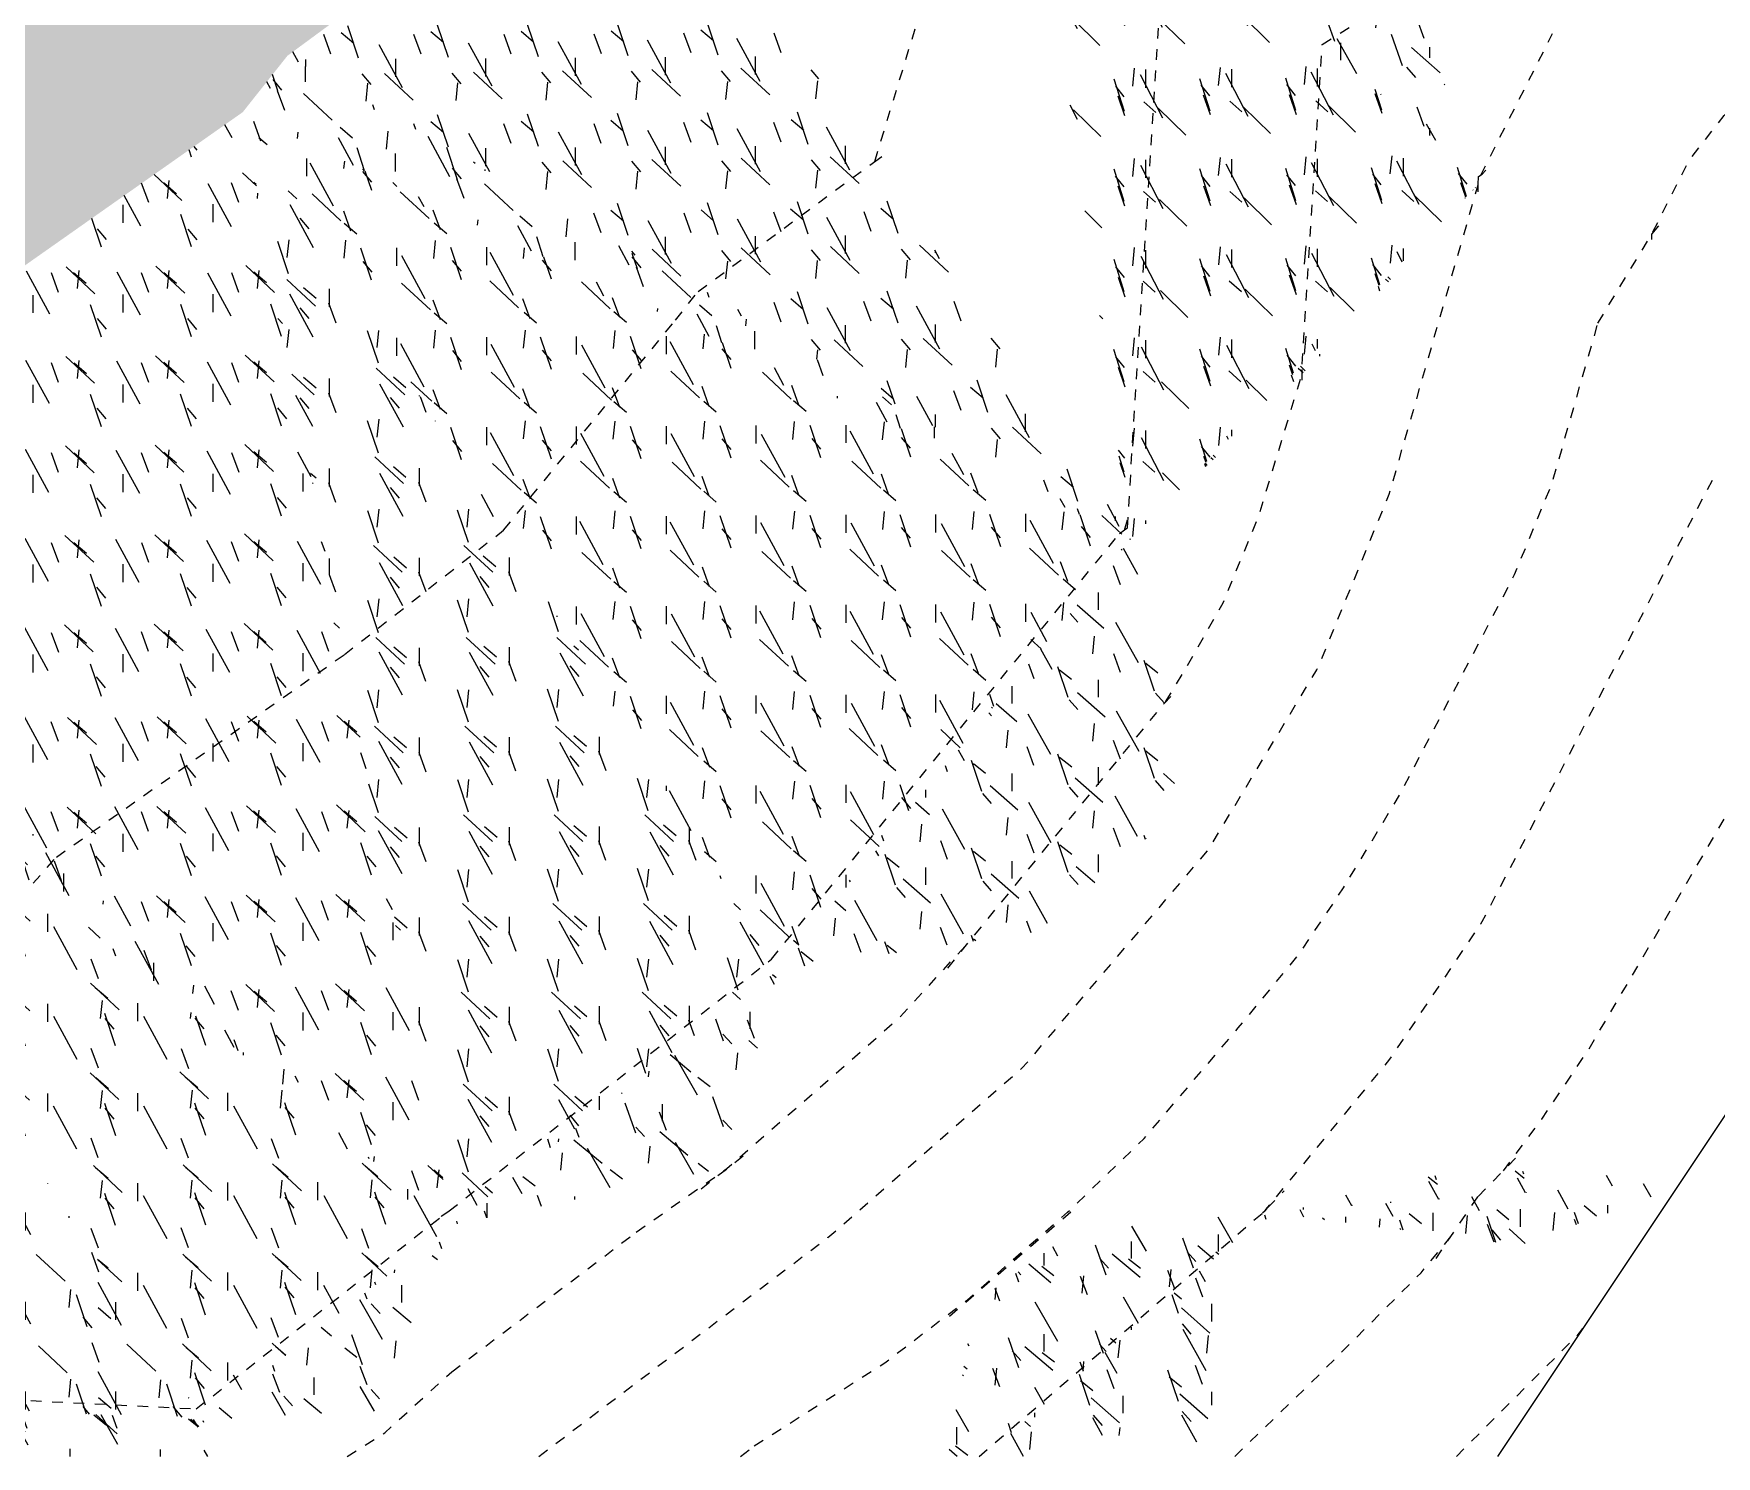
# Model space of a CAD drawing. Header units: metres. Extents: x 118 to 503, y -395 to 55.
# Drawn here: x 332.9 to 348.69, y -395.21 to -381.86 of the extents above; entities that cross this region are included whole.
import ezdxf

# ---------------------------------------------------------------- set-up
doc = ezdxf.new("R2010")
doc.units = ezdxf.units.M
doc.linetypes.add('Overhead', pattern=[0.00396875, 0.00238125, -0.0015875])
doc.layers.add('A-DETL-GENF', color=7, linetype='Continuous', lineweight=9)
doc.layers.add('A-DETL-MEDM', color=7, linetype='Continuous', lineweight=18)
for name, color, linetype, lineweight, true_color in [('C-TOPO', 7, 'Continuous', 9, 0x7f7f7f), ('C-TOPO-MAJR', 7, 'Continuous', 9, 0x7f7f7f), ('C-TOPO-MINR', 7, 'Continuous', 9, 0x7f7f7f)]:
    doc.layers.add(name, color=color, linetype=linetype, lineweight=lineweight, true_color=true_color)

# ---------------------------------------------------------------- blocks, each defined once
blk = doc.blocks.new('YADRAN_AB_ARQ_MO_000_SITIO_rvt-1-Nivel Base - Bocatoma')
at = {"layer": 'C-TOPO', "linetype": 'Overhead', "true_color": 0xeaeaea}
h = blk.add_hatch(dxfattribs=at)
h.set_pattern_fill('FP_9', color=254, style=0, pattern_type=2)
h.set_pattern_definition([(108.435, (0.22005, 0), (-0.8461922283401542, 1.6922510244041), [0.32116, -2.355]), (139.399, (0.11849, 0.30468), (-5.077691293029927, 4.231354318972599), [0.15606, -7.646999999999999]), (136.848, (0.8463299999999999, 0.40624), (-12.69488743283421, 11.84839851016871), [0.3712299999999999, -18.19]), (109.983, (0.5755, 0.66014), (-2.539087963391222, 6.770939524930187), [0.19812, -9.708]), (90, (0.5078, 0), (-0.8463299999999999, 0.8463299999999999), [0.16927, -0.67706]), (118.443, (0.5078, 0.16927), (5.924381086409068, -11.00239457405062), [0.46201, -22.638]), (84.28900000000002, (0.28775, 0.5755), (-0.8463431667225685, -7.616584770633227), [0.17011, -8.335]), (129.806, (0.30468, 0.7447699999999999), (3.38530629651178, -4.231567932622339), [0.1322, -6.478])])
h.paths.add_polyline_path([(297.9262986328129, -386.9535714843755), (298.6006681078256, -386.7888141573029), (299.0298010661239, -386.3090983772972), (304.302058145929, -382.6003676683167), (304.7212171792141, -382.0715247112329), (307.9683825202888, -379.6810085739414), (310.0647563158964, -378.2817669059826), (312.0265356445316, -376.746120117188), (315.4902721369226, -374.8087500000004), (308.6766956152791, -373.6730877157667), (306.5090494818891, -372.8211010334441), (302.3457281321397, -370.1786847697535), (300.0804058746094, -371.2208751220533), (284.5527692050439, -373.7957141601567), (287.5156380490114, -377.167486314513), (287.5156412764616, -377.1674897460942), (288.906811962891, -378.945353320313), (289.0838529017262, -379.3484928401661), (291.1827678741029, -382.2675368872676), (292.5314376898879, -383.0658050515988), (293.2058181706453, -383.2595872140864), (296.2097627855015, -384.2467599609379), (297.4358628793018, -386.8034431076626), (297.8290934449099, -386.9238159229304)])
h = blk.add_hatch(dxfattribs=at)
h.set_pattern_fill('FP_449', color=254, style=0, pattern_type=2)
h.set_pattern_definition([(107.634, (31.423, -1.941), (-0.805331352231429, 1.687322022825844), [0.31898, -2.339]), (138.198, (31.326, -1.637), (-4.831706528715378, 4.199468160668585), [0.15123, -7.41]), (135.619, (32.019, -1.53), (-12.07850295626254, 11.76741110761228), [0.36054, -17.667]), (109.129, (31.761, -1.278), (-2.415729075961999, 6.753269007965831), [0.19659, -9.633]), (90, (31.697, -1.939), (-0.8052600000000001, 0.8409200000000001), [0.16923, -0.67693]), (117.349, (31.697, -1.77), (5.637040453085008, -10.96377001493023), [0.45573, -22.331]), (84.56700000000001, (31.487, -1.365), (-0.8052959822717893, -7.620989764658979), [0.1701, -8.335]), (128.561, (31.503, -1.195), (3.221254313923646, -4.210065175876532), [0.12918, -6.33])])
h.paths.add_polyline_path([(312.6379879586284, -386.6085018752203), (315.93894073788, -383.2366609547703), (310.0647703120708, -378.2817821279208), (312.1102368730187, -380.8514473367361), (312.0668855759001, -382.5448095936482), (312.6379808300647, -386.608491585794)])
h = blk.add_hatch(dxfattribs=at)
h.set_pattern_fill('FP_462', color=254, style=0, pattern_type=2)
h.set_pattern_definition([(108.894, (18.141, -27.992), (-0.8378576643990592, 1.623142410975621), [0.31047, -2.277]), (140.926, (18.04, -27.698), (-5.026966454015327, 3.963682361214703), [0.15108, -7.403]), (138.298, (18.761, -27.576), (-12.56649721789899, 11.14557482378711), [0.35908, -17.595]), (110.493, (18.493, -27.337), (-2.513380117356285, 6.518614057119666), [0.19144, -9.381]), (90, (18.426, -27.983), (-0.83778, 0.79806), [0.16498, -0.65991]), (119.249, (18.426, -27.818), (5.864563670132017, -10.53580646932012), [0.44581, -21.845]), (84.21900000000001, (18.208, -27.429), (-0.837803114972709, -7.450503152602651), [0.16636, -8.152]), (131.021, (18.224, -27.263), (3.350941279185844, -4.016941261936543), [0.12764, -6.254999999999999])])
h.paths.add_polyline_path([(315.9390006953373, -383.2367115290494), (315.9389671840281, -383.2366671901636), (315.2901657923019, -381.5991876371448), (314.5591066572125, -380.1616240660454), (314.5249705305191, -379.9875222656254), (314.490481536587, -379.8036192051599), (313.7765299251118, -379.186470376269), (310.064806357396, -378.2818125322513), (315.9389878376963, -383.2367006835942)])
h = blk.add_hatch(dxfattribs=at)
h.set_pattern_fill('FP_447', color=254, style=0, pattern_type=2)
h.set_pattern_definition([(108.511, (4.225, -5.44), (-0.844138155427419, 1.678856836377538), [0.3190899999999999, -2.339999999999999]), (139.685, (4.124, -5.137), (-5.065173516385874, 4.177518659025135), [0.15501, -7.595]), (137.117, (4.85, -5.031000000000001), (-12.66317134365989, 11.70769387785276), [0.36868, -18.066]), (110.068, (4.58, -4.781000000000001), (-2.532621997881411, 6.722093257962669), [0.19682, -9.644]), (90, (4.513, -5.438), (-0.8442200000000001, 0.8366899999999999), [0.16848, -0.67393]), (118.583, (4.513, -5.27), (5.909632550616805, -10.91148409322446), [0.45878, -22.48]), (84.281, (4.293, -4.867), (-0.8442580866557295, -7.587636778708928), [0.16944, -8.302999999999997]), (130.026, (4.31, -4.698), (3.377090219251504, -4.189439525835864), [0.13127, -6.432])])
h.paths.add_polyline_path([(312.6379808300647, -386.6085091566036), (312.3470847851983, -386.1793675781254), (308.1029465827925, -379.9189793973573), (308.0218936822707, -379.8230372233688), (308.0509726215827, -379.8035336685812), (307.9683825202888, -379.6810085739414), (304.720685867968, -382.0719158548841), (311.8890398888472, -386.1793675781254)])
h = blk.add_hatch(dxfattribs=at)
h.set_pattern_fill('FP_439', color=254, style=0, pattern_type=2)
h.set_pattern_definition([(108.445, (4.637, -3.498), (-0.8431846799586893, 1.683717529154746), [0.31979, -2.345]), (139.557, (4.535, -3.195), (-5.058898372516228, 4.191388254093463), [0.15511, -7.6]), (136.99, (5.261, -3.089), (-12.64743346186877, 11.74527632777119), [0.36898, -18.07999999999999]), (109.998, (4.991000000000001, -2.837), (-2.529462157358497, 6.739305349261992), [0.19724, -9.665]), (90, (4.923, -3.496), (-0.8431700000000001, 0.83931), [0.16887, -0.6754600000000001]), (118.487, (4.923, -3.328), (5.902329540454675, -10.9415762007252), [0.45962, -22.522]), (84.30100000000002, (4.704, -2.924), (-0.8430987827830901, -7.60386186519519), [0.16981, -8.32]), (129.907, (4.721, -2.755), (3.37289553562229, -4.201794865849503), [0.13143, -6.44])])
h.paths.add_polyline_path([(312.6379808300647, -386.6085091566036), (304.720685867968, -382.0719158548841), (304.3020963443206, -382.6003860351567), (311.7454746575168, -386.1793675781254)])
h = blk.add_hatch(dxfattribs=at)
h.set_pattern_fill('FP_436', color=254, style=0, pattern_type=2)
h.set_pattern_definition([(108.495, (3.114, -4.114), (-0.8450045694355661, 1.682863698590297), [0.31959, -2.344]), (139.616, (3.013, -3.81), (-5.069286064504069, 4.191382770533475), [0.15528, -7.609]), (137.052, (3.739, -3.706), (-12.67257238355028, 11.74317361704573), [0.36934, -18.098]), (110.05, (3.469, -3.454), (-2.534633539588602, 6.734157870022989), [0.19714, -9.66]), (90, (3.401, -4.112), (-0.8448399999999999, 0.8391), [0.16866, -0.67465]), (118.552, (3.401, -3.943), (5.913765084092612, -10.9331259724823), [0.4595899999999999, -22.52]), (84.28200000000001, (3.182, -3.54), (-0.8447931030898043, -7.593614684283889), [0.16959, -8.31]), (129.974, (3.199, -3.371), (3.379068573551588, -4.199399774353), [0.1315, -6.444])])
h.paths.add_polyline_path([(306.2638271144112, -393.044182861064), (304.3020320359981, -382.6003860351567), (299.0298010661239, -386.3090983772972), (306.2638150213441, -393.0441764648442)])
h = blk.add_hatch(dxfattribs=at)
h.set_pattern_fill('FP_440', color=254, style=0, pattern_type=2)
h.set_pattern_definition([(108.49, (3.475, -4.169), (-0.8444931505672847, 1.682004910678011), [0.3195699999999999, -2.343999999999999]), (139.617, (3.373, -3.866), (-5.067080504375542, 4.189342995098073), [0.15522, -7.606]), (137.052, (4.1, -3.76), (-12.66818054937582, 11.73908561110345), [0.36921, -18.091]), (110.045, (3.829, -3.509), (-2.533693711494563, 6.733443036755633), [0.19712, -9.658999999999999]), (90, (3.762, -4.167), (-0.84455, 0.83883), [0.16868, -0.67471]), (118.546, (3.762, -3.998), (5.911664409062329, -10.9319883330813), [0.4595, -22.516]), (84.28500000000001, (3.542, -3.595), (-0.8444652305621129, -7.594656924079696), [0.16961, -8.311]), (129.972, (3.559, -3.426), (3.378279571614623, -4.198751365062156), [0.13147, -6.442])])
h.paths.add_polyline_path([(306.263827416873, -393.0441844712718), (306.2638438905367, -393.0441764648442), (309.3290911386584, -390.6513178710942), (304.3020630137744, -382.6003935831311), (306.2638259129436, -393.0441764648442)])
h = blk.add_hatch(dxfattribs=at)
h.set_pattern_fill('FP_451', color=254, style=0, pattern_type=2)
h.set_pattern_definition([(108.449, (4.629, -3.608), (-0.843321195676394, 1.683652330447987), [0.31975, -2.345]), (139.565, (4.528, -3.305), (-5.059483551403518, 4.190681857774131), [0.1551, -7.6]), (136.998, (5.252999999999999, -3.199), (-12.64834195863219, 11.74282827455143), [0.36896, -18.079]), (110.001, (4.983000000000001, -2.947), (-2.529472986549928, 6.738233211043841), [0.19722, -9.664]), (90, (4.916, -3.606), (-0.8432200000000001, 0.83915), [0.16885, -0.6753899999999999]), (118.493, (4.916, -3.437), (5.90252120449193, -10.93920029942423), [0.45957, -22.519]), (84.3, (4.697, -3.034), (-0.8431421258860439, -7.602851100419918), [0.16979, -8.319999999999999]), (129.914, (4.713, -2.865), (3.372759549382822, -4.200622165542502), [0.13142, -6.439])])
h.paths.add_polyline_path([(309.3291002929691, -390.6513146680306), (312.6379808300647, -386.6085091566036), (304.3020696142288, -382.6003860351567), (309.3290939657098, -390.6513077378322)])
h = blk.add_hatch(dxfattribs=at)
h.set_pattern_fill('FP_448', color=254, style=0, pattern_type=2)
h.set_pattern_definition([(107.685, (26.632, -0.24956), (-0.8093702062130468, 1.692093123145015), [0.3197, -2.344]), (138.157, (26.535, 0.05504), (-4.856237627662612, 4.227636775856436), [0.15209, -7.452000000000001]), (135.594, (27.231, 0.15721), (-12.13979945241326, 11.83776302091263), [0.36252, -17.76299999999999]), (109.18, (26.972, 0.41088), (-2.427832442817501, 6.768054467105212), [0.19707, -9.657]), (90, (26.907, -0.24931), (-0.8093100000000001, 0.8456100000000001), [0.16926, -0.67706]), (117.394, (26.907, -0.08005), (5.66538983809926, -10.99754045161288), [0.45733, -22.409]), (84.538, (26.697, 0.326), (-0.8093156086182418, -7.617551979425337), [0.17005, -8.332999999999998]), (128.571, (26.713, 0.49528), (3.237544885245875, -4.229073739829832), [0.12981, -6.36])])
h.paths.add_polyline_path([(312.6379867122287, -386.6085070678215), (312.638073304716, -386.6084763184516), (314.3740065194688, -384.9303217045742), (315.9385705482302, -383.2371626361898), (312.637995996094, -386.6084936654505)])
h = blk.add_hatch(dxfattribs=at)
h.set_pattern_fill('FP_411', color=254, style=0, pattern_type=2)
h.set_pattern_definition([(108.454, (3.753, -3.159), (-0.8439079771921483, 1.684486157862823), [0.31993, -2.346]), (139.551, (3.651, -2.856), (-5.063786309874346, 4.19645939429052), [0.15526, -7.608]), (136.987, (4.377, -2.751), (-12.65924884532048, 11.75753532252198), [0.36934, -18.098]), (110.007, (4.107, -2.499), (-2.531926859573597, 6.742652857048908), [0.19734, -9.67]), (90, (4.039, -3.158), (-0.8439399999999999, 0.8401299999999999), [0.16888, -0.67553]), (118.496, (4.039, -2.989), (5.907856157145564, -10.94768450434051), [0.45992, -22.536]), (84.295, (3.82, -2.585), (-0.8439746564632279, -7.603765581877691), [0.16981, -8.321]), (129.909, (3.837, -2.416), (3.375593143108207, -4.20475821596211), [0.13154, -6.446000000000001])])
h.paths.add_polyline_path([(306.2638150213441, -393.0441764648442), (299.0298010661239, -386.3090983772972), (298.6006638618267, -386.7888189037869), (305.0377157226566, -392.0433245163826)])
h = blk.add_hatch(dxfattribs=at)
h.set_pattern_fill('FP_444', color=254, style=0, pattern_type=2)
h.set_pattern_definition([(108.652, (51.61, -42.053), (-0.8105220091162113, 1.580805597516096), [0.30414, -2.23]), (141.56, (51.51300000000001, -41.765), (-4.863152627386327, 3.742815753245872), [0.14488, -7.099]), (138.812, (52.21, -41.615), (-12.15882231263577, 10.58846816861866), [0.34468, -16.889]), (110.258, (51.951, -41.38800000000001), (-2.43183796345326, 6.383867757058217), [0.18728, -9.176999999999998]), (90, (51.886, -42.033), (-0.8105899999999999, 0.76058), [0.16408, -0.6563]), (119.126, (51.886, -41.869), (5.67376775820418, -10.24598687996245), [0.43299, -21.216]), (84.398, (51.675, -41.49), (-0.8105707579623143, -7.443423839499965), [0.16607, -8.137]), (131.239, (51.691, -41.325), (3.242361078121001, -3.862713712493591), [0.12297, -6.025])])
h.paths.add_polyline_path([(309.3291116981499, -390.6513223987052), (309.329284124359, -390.6513178710942), (311.7627055504578, -390.291478443659), (313.0753829396818, -389.1673796384841), (312.9908361579849, -388.3365407352296), (312.6379741738633, -386.6085172891811), (309.3291002929691, -390.6513146680306)])
h = blk.add_hatch(dxfattribs=at)
h.set_pattern_fill('FP_450', color=254, style=0, pattern_type=2)
h.set_pattern_definition([(108.835, (42.988, -41.975), (-0.8193116715786617, 1.583270851406979), [0.30458, -2.234]), (141.662, (42.889, -41.687), (-4.916826500096326, 3.771425136583056), [0.14626, -7.167000000000001]), (138.941, (43.59399999999999, -41.543), (-12.29120541477192, 10.65565797444162), [0.34775, -17.04]), (110.449, (43.332, -41.31399999999999), (-2.458106515879015, 6.387735170355227), [0.18763, -9.193999999999999]), (90, (43.26600000000001, -41.957), (-0.81942, 0.7649600000000001), [0.16373, -0.65492]), (119.342, (43.26600000000001, -41.793), (5.735752805258808, -10.26643521854425), [0.43477, -21.304]), (84.32099999999998, (43.053, -41.41399999999999), (-0.8194106952974137, -7.421339820580392), [0.16562, -8.114999999999998]), (131.423, (43.07, -41.249), (3.277778057348478, -3.878638342983893), [0.12385, -6.069])])
h.paths.add_polyline_path([(313.9273633011582, -392.9229559570318), (317.8025269881987, -392.6292878543658), (317.8158336458766, -392.6093296216631), (315.7857963641535, -392.516906599703), (313.927369419772, -392.9229550301927)])
h.paths.add_polyline_path([(312.9908361579845, -388.3365407352276), (312.9187345660242, -387.7970226310299), (312.637995996094, -386.6085834289063), (312.9509367278283, -388.1411420269648)])
h = blk.add_hatch(dxfattribs=at)
h.set_pattern_fill('FP_412', color=254, style=0, pattern_type=2)
h.set_pattern_definition([(108.57, (-0.07035, -5.826000000000001), (-0.8463991539084674, 1.679917601509976), [0.3189, -2.339]), (139.601, (-0.1719, -5.524), (-5.07780356749353, 4.201470230627605), [0.15558, -7.624]), (137.054, (0.55592, -5.423999999999999), (-12.6948263517773, 11.76329495618981), [0.36997, -18.129]), (110.127, (0.2851, -5.172000000000001), (-2.538807539836184, 6.717621082203948), [0.19676, -9.640999999999998]), (90, (0.2174, -5.826000000000001), (-0.84631, 0.8401700000000001), [0.1679, -0.6715899999999999]), (118.627, (0.2174, -5.657999999999999), (5.924291262981521, -10.91832470276282), [0.45927, -22.504]), (84.243, (-0.00264, -5.255), (-0.846238683083565, -7.55421553937621), [0.16874, -8.267999999999999]), (130.015, (0.01428, -5.087), (3.384951038613202, -4.199786997907323), [0.13162, -6.449])])
h.paths.add_polyline_path([(303.9340669461876, -394.8713393554692), (303.9342158804411, -394.8713393554692), (300.0865895338816, -389.0406061915358), (300.0023152825248, -388.9297893209376), (298.6006468697745, -386.7888622160121), (297.2091306609269, -394.5361500989565), (303.9339107825801, -394.8713393554692)])
h = blk.add_hatch(dxfattribs=at)
h.set_pattern_fill('FP_437', color=254, style=0, pattern_type=2)
h.set_pattern_definition([(108.487, (3.341, -3.978), (-0.8447221693189617, 1.682997521555236), [0.31964, -2.343999999999999]), (139.607, (3.24, -3.675), (-5.067872483884881, 4.191523357382432), [0.15526, -7.608]), (137.043, (3.966, -3.57), (-12.66926388315874, 11.74380117659055), [0.3693, -18.096]), (110.042, (3.696, -3.319), (-2.534026563532713, 6.735454574726979), [0.19717, -9.660999999999998]), (90, (3.628, -3.977), (-0.8446100000000001, 0.83916), [0.16871, -0.67482]), (118.541, (3.628, -3.808), (5.912143753121706, -10.93513960781589), [0.45961, -22.521]), (84.28500000000001, (3.408, -3.404), (-0.8445747611087291, -7.595650957811196), [0.16964, -8.312000000000001]), (129.964, (3.425, -3.236), (3.378335588562452, -4.199989469112082), [0.1315, -6.443])])
h.paths.add_polyline_path([(303.9342189905931, -394.871343825352), (303.9342463052069, -394.8713393554692), (306.2638131659282, -393.0441764648442), (298.6006638618267, -386.7888189037869), (298.6912658115752, -386.9238159229304), (299.9785088369809, -388.8419029931524), (300.0865895338819, -389.0406061915364), (303.9342161047322, -394.8713393554692)])
h = blk.add_hatch(dxfattribs=at)
h.set_pattern_fill('FP_442', color=254, style=0, pattern_type=2)
h.set_pattern_definition([(109.284, (44.933, -57.27), (-0.8223622080077861, 1.546164531620279), [0.2988, -2.191]), (142.676, (44.835, -56.98699999999999), (-4.934065631342643, 3.6471314748996), [0.14478, -7.093999999999999]), (139.935, (45.542, -56.837), (-12.33561421720473, 10.32441271090983), [0.34385, -16.849]), (110.938, (45.279, -56.61600000000001), (-2.467118605516861, 6.246850743279572), [0.1841, -9.021]), (90, (45.213, -57.248), (-0.8223600000000001, 0.7419), [0.16084, -0.64337]), (120.034, (45.213, -57.087), (5.756634254618183, -10.01898924942814), [0.42718, -20.932]), (84.206, (44.999, -56.718), (-0.8223694453471058, -7.300275084643009), [0.16292, -7.983]), (132.332, (45.01600000000001, -56.556), (3.289745071981033, -3.772177962898424), [0.12212, -5.984])])
h.paths.add_polyline_path([(306.2639068296549, -393.0441273898692), (308.833936701495, -392.5061556258599), (309.3290939657098, -390.6513247503306), (306.3232339495004, -392.9978143191898)])
h = blk.add_hatch(dxfattribs=at)
h.set_pattern_fill('FP_457', color=254, style=0, pattern_type=2)
h.set_pattern_definition([(108.405, (35.06, -23.619), (-0.8198822004075325, 1.630541803927426), [0.31157, -2.285]), (140.418, (34.961, -23.324), (-4.918586873006298, 3.947348359378754), [0.14891, -7.297000000000001]), (137.746, (35.666, -23.192), (-12.2964796477974, 11.11882000815753), [0.35441, -17.366]), (109.975, (35.404, -22.954), (-2.459193414847316, 6.557396079296384), [0.19197, -9.406999999999998]), (90, (35.338, -23.607), (-0.81976, 0.7968), [0.16668, -0.66673]), (118.625, (35.338, -23.44), (5.738230962943212, -10.57784498468473), [0.4449, -21.8]), (84.40700000000001, (35.125, -23.05), (-0.8196974735553736, -7.536992461502595), [0.16822, -8.243]), (130.392, (35.142, -22.882), (3.278982830033509, -4.020560503268848), [0.1265, -6.199])])
h.paths.add_polyline_path([(316.2832418699921, -393.2365470658901), (317.7589155093168, -392.6946993247058), (317.8025269881987, -392.6292878543658), (313.927640655751, -392.9230636435948), (315.7822455282821, -393.1698744700334)])
h = blk.add_hatch(dxfattribs=at)
h.set_pattern_fill('FP_445', color=254, style=0, pattern_type=2)
h.set_pattern_definition([(109.194, (49.066, -56.881), (-0.8186044177202522, 1.54579899061582), [0.29876, -2.191]), (142.647, (48.967, -56.599), (-4.910835254568239, 3.633143476741552), [0.14416, -7.064]), (139.891, (49.67100000000001, -56.445), (-12.27799445672003, 10.29197629908135), [0.3424699999999999, -16.781]), (110.844, (49.409, -56.225), (-2.455630953470225, 6.248150303030402), [0.18403, -9.017000000000001]), (90, (49.34399999999999, -56.858), (-0.81853, 0.7398399999999999), [0.16114, -0.64456]), (119.933, (49.34399999999999, -56.697), (5.729509266479519, -10.01264082199223), [0.4264999999999999, -20.899]), (84.24600000000001, (49.131, -56.328), (-0.8184688780421545, -7.316807917669864), [0.16328, -8.001]), (132.255, (49.147, -56.165), (3.273891552282928, -3.76477327689072), [0.12173, -5.965])])
h.paths.add_polyline_path([(310.9219830818679, -395.2132001558784), (311.2599560309231, -395.2132001558784), (313.9267188013298, -392.9229565888504), (312.0986174650661, -393.1080716410919), (311.1758307458908, -393.7755844053592)])
h = blk.add_hatch(dxfattribs=at)
h.set_pattern_fill('FP_443', color=254, style=0, pattern_type=2)
h.set_pattern_definition([(108.837, (28.092, -32.457), (-0.8303582475715661, 1.610133690346822), [0.30865, -2.263]), (141.152, (27.993, -32.165), (-4.982706155171821, 3.895384053827409), [0.14928, -7.315]), (138.487, (28.707, -32.034), (-12.45722373107003, 10.97476504475908), [0.35489, -17.39]), (110.439, (28.441, -31.799), (-2.491267903029911, 6.478907250473103), [0.19025, -9.322]), (90, (28.375, -32.445), (-0.8304600000000001, 0.78656), [0.16478, -0.6591]), (119.237, (28.375, -32.28), (5.813069807867869, -10.44887679663968), [0.44208, -21.662]), (84.27000000000001, (28.159, -31.894), (-0.8304548955240135, -7.452322817357028), [0.16635, -8.151]), (131.119, (28.175, -31.729), (3.321577393388635, -3.969822478314309), [0.12628, -6.188])])
h.paths.add_polyline_path([(311.8218001531896, -395.2132001558784), (312.3999989238862, -395.0072375365174), (313.2942634107085, -395.0832836003473), (313.9273591301488, -392.9229565888504), (311.2599560309231, -395.2132001558784)])
h = blk.add_hatch(dxfattribs=at)
h.set_pattern_fill('FP_441', color=254, style=0, pattern_type=2)
h.set_pattern_definition([(109.277, (44.988, -57.07), (-0.8221449842313069, 1.546274894643027), [0.29888, -2.191999999999999]), (142.663, (44.889, -56.788), (-4.933244061483354, 3.648242934172451), [0.14478, -7.093999999999999]), (139.922, (45.597, -56.63800000000001), (-12.33403653343742, 10.32785513709071), [0.34387, -16.85]), (110.93, (45.333, -56.417), (-2.466594243487145, 6.248132746956973), [0.18414, -9.023]), (90, (45.268, -57.049), (-0.82226, 0.7421399999999999), [0.16088, -0.64354]), (120.024, (45.268, -56.88800000000001), (5.755886248879257, -10.02172545081747), [0.42726, -20.936]), (84.208, (45.05399999999999, -56.518), (-0.822306502994285, -7.30229458509675), [0.16296, -7.985]), (132.32, (45.07, -56.356), (3.28895495672954, -3.772866882756955), [0.12213, -5.984])])
h.paths.add_polyline_path([(303.9342463052069, -394.8713393554692), (303.9383517359506, -394.8710599614018), (305.0540951461803, -394.8100423785511), (305.5206520248831, -394.8317780595834), (306.263828221439, -393.0441887545178), (304.302058145929, -394.5828551338457)])
h = blk.add_hatch(dxfattribs=at)
h.set_pattern_fill('FP_434', color=254, style=0, pattern_type=2)
h.set_pattern_definition([(109.164, (-1.316, -30.819), (-0.8461562114629031, 1.624240410377339), [0.30935, -2.269]), (140.474, (-1.418, -30.527), (-5.077464530103687, 4.073623843905932), [0.15359, -7.526]), (137.948, (-0.68985, -30.433), (-12.69361913850751, 11.39961265476225), [0.36469, -17.87]), (110.76, (-0.96065, -30.188), (-2.538766415503869, 6.494809635386525), [0.19099, -9.359]), (90, (-1.028, -30.82), (-0.84624, 0.81401), [0.1621, -0.64841]), (119.433, (-1.028, -30.658), (5.923743334611276, -10.56115925053914), [0.44775, -21.94]), (84.037, (-1.248, -30.268), (-0.8462691713359629, -7.291537432506696), [0.16292, -7.983]), (130.924, (-1.231, -30.106), (3.385018524218063, -4.066574222463002), [0.12919, -6.33])])
h.paths.add_polyline_path([(296.8603359335776, -395.2132001558784), (303.6838598766449, -395.2132001558784), (303.934206767706, -394.8713541085217), (295.7595569515437, -394.4638976943992), (295.7405859784739, -394.4813730588934), (295.5928782714847, -394.4555903681891), (296.2884375200756, -394.8713550799349)])
h = blk.add_hatch(dxfattribs=at)
h.set_pattern_fill('FP_435', color=254, style=0, pattern_type=2)
h.set_pattern_definition([(110.339, (40.206, -88.175), (-0.831618168382197, 1.473841399885564), [0.2871299999999999, -2.105999999999999]), (144.446, (40.106, -87.906), (-4.989555815494712, 3.456167684960164), [0.14311, -7.013]), (141.724, (40.821, -87.757), (-12.47484507519444, 9.795457476172155), [0.339, -16.611]), (112.071, (40.555, -87.54700000000001), (-2.495122980621767, 5.961294419475787), [0.17707, -8.676]), (90, (40.489, -88.15299999999999), (-0.8316600000000001, 0.70434), [0.15392, -0.61569]), (121.53, (40.489, -87.999), (5.821703935758305, -9.548204585469263), [0.41349, -20.261]), (83.884, (40.273, -87.646), (-0.8316936572935852, -6.992187830744939), [0.15612, -7.65]), (134.098, (40.289, -87.491), (3.3266657720995, -3.587011066729742), [0.11951, -5.856])])
h.paths.add_polyline_path([(303.9342262568152, -395.2132001558784), (303.979990397977, -395.2132001558784), (303.9342262568152, -394.8722771353598), (303.8007004771367, -395.2132001558784)])
h = blk.add_hatch(dxfattribs=at)
h.set_pattern_fill('FP_438', color=254, style=0, pattern_type=2)
h.set_pattern_definition([(110.422, (16.407, -81.65), (-0.8433934159479392, 1.499990401981181), [0.29002, -2.127]), (143.444, (16.306, -81.378), (-5.059911410562565, 3.642493837641837), [0.14698, -7.202000000000001]), (140.841, (17.031, -81.26), (-12.64997267660065, 10.2541807185), [0.34803, -17.053]), (112.131, (16.761, -81.04), (-2.529782348188105, 6.029165606814584), [0.17908, -8.775]), (90, (16.694, -81.64), (-0.84331, 0.73461), [0.15303, -0.61211]), (121.391, (16.694, -81.487), (5.902954008946513, -9.732870234615392), [0.42094, -20.626]), (83.735, (16.474, -81.127), (-0.8433891148121758, -6.917274707651586), [0.15456, -7.573999999999999]), (133.533, (16.491, -80.97399999999999), (3.372958754948264, -3.703285351875798), [0.12244, -5.998999999999999])])
h.paths.add_polyline_path([(303.979990397977, -395.2132001558784), (304.0123397350848, -395.2132001558784), (303.934318251211, -394.8720422518215)])
at = {"layer": 'C-TOPO-MAJR', "color": 254, "linetype": 'Overhead', "true_color": 0xd4d4d4}
blk.add_line((312.5773811343726, -386.5210386602456), (312.6104642892067, -386.4127143971038), dxfattribs=at)
at = {"layer": 'C-TOPO-MAJR', "color": 254, "linetype": 'Overhead', "true_color": 0xd4d4d4, "flags": 128}
for points in [[(315.9213201430031, -383.1920787974177), (316.5866206256961, -381.8801271507423), (316.593774954774, -381.8635943567886)], [(307.0819606817033, -395.2132001558784), (309.7738731731772, -393.1759972849873), (309.7951309322142, -393.1610816820082), (309.8132382779644, -393.1452673754324), (311.6241085918348, -391.5623876625014), (311.6581020107465, -391.5254285553573), (313.3600225392978, -389.5283332694439), (314.382878365638, -387.8338281758524), (314.3913772966591, -387.8188699337372), (315.0627613023766, -386.1848828837661), (315.0747833415011, -386.1455190886217), (315.8964156736462, -383.2832303571979)], [(313.8746253467265, -392.9282975423081), (313.8981644516796, -392.905636518992), (313.9203046439735, -392.8796564142119), (315.069785645979, -391.4877415163048), (315.9223686925853, -390.2168626977926), (315.935674968821, -390.1948189724917), (318.1133897519671, -386.0190742843753), (318.1221237502592, -385.9978178350376), (318.1329713156284, -385.9600285917168)], [(315.6933352057358, -395.2132001558784), (316.8338153536342, -394.0727993279679), (316.8487688899455, -394.0546919821904), (316.8801039318822, -394.0128008636985)]]:
    blk.add_lwpolyline(points, dxfattribs=at)
at = {"layer": 'C-TOPO-MINR', "color": 254, "linetype": 'Overhead', "true_color": 0xd4d4d4}
for p, q in [((312.6049357909562, -386.5015781360877), (312.9641641453902, -380.7274287595355)), ((314.4327264568783, -381.9661650874996), (315.2537812200827, -381.4405859989446)), ((314.2461025062515, -384.965913172141), (314.4327264568783, -381.9661650874996)), ((308.577660344818, -384.2819540889459), (310.2432152231463, -383.0557966882665)), ((310.2432152231463, -383.0557966882665), (310.3009536779869, -383.0172588424809)), ((315.8959862552676, -383.3465973860407), (315.8966155860933, -383.2800170130405)), ((315.8966155860933, -383.2800170130405), (315.9012887683666, -383.2049014154637)), ((315.9012887683666, -383.2049014154637), (315.9361257270571, -383.1826013475302)), ((315.9361257270571, -383.1826013475302), (315.9695363619075, -383.1452959494431)), ((317.5263212333228, -383.7954537110231), (317.526803535349, -383.7444283242168)), ((317.526803535349, -383.7444283242168), (317.599776138052, -383.6587982293524)), ((308.3629705140583, -384.5529663139316), (308.577660344818, -384.2819540889459)), ((308.577671067765, -384.2819464625927), (308.5947058372087, -384.2698310265983)), ((306.7510194318136, -386.5224555857231), (308.3629705140583, -384.5529663139316)), ((314.2446829705416, -385.1160936705249), (314.2461025062515, -384.965913172141)), ((305.25775035481, -387.688159845204), (306.7510194318136, -386.5224555857231)), ((309.2645373417039, -390.5479329509173), (312.5309318561261, -386.557037058075)), ((312.5309318561261, -386.557037058075), (312.5363078258663, -386.5502507398056)), ((312.5363078258663, -386.5502507398056), (312.5780143780342, -386.5195469795976)), ((312.5780143780342, -386.5195469795976), (312.6049357909562, -386.5015781360877)), ((302.5539160872852, -389.5901522989433), (305.25775035481, -387.688159845204)), ((310.9184626690276, -390.6312182693279), (312.9520463801188, -388.1465763056852)), ((312.9520463801188, -388.1465763056852), (313.0140014725637, -388.0834622798714)), ((302.3338365538169, -389.836173078796), (302.5539160872852, -389.5901522989433)), ((306.238635392565, -392.9100703883045), (309.2645373417039, -390.5479329509173)), ((308.605087230661, -392.7023991852708), (309.0766632317264, -392.3342685103801)), ((315.8978339086494, -392.7736296807693), (316.2557747584204, -392.408993181318)), ((313.919080105182, -392.8824118798702), (314.076413949554, -392.7221349450255)), ((315.5019084192587, -393.3575195955167), (315.8978339086494, -392.7736296807693)), ((306.1709296649427, -392.9576974875536), (306.238635392565, -392.9100703883045)), ((310.9359843672739, -393.8964960785107), (312.0867323853647, -392.9084589698833)), ((311.2134427543544, -395.2132001558779), (313.8978339302155, -392.9083705544999)), ((313.8978339302155, -392.9083705544999), (313.919080105182, -392.8824118798702)), ((303.8657332532861, -394.7675600668015), (306.165418733623, -392.9638580041614)), ((306.165418733623, -392.9638580041614), (306.1709296649427, -392.9576974875536)), ((306.2638362304691, -394.420128639366), (307.9960203509569, -393.1092351856053)), ((297.1210195269612, -394.4313772417246), (303.8657332532861, -394.7675600668015)), ((308.9740607264944, -395.2132001558784), (309.1027673282703, -395.1157967449313))]:
    blk.add_line(p, q, dxfattribs=at)
at = {"layer": 'C-TOPO-MINR', "color": 254, "linetype": 'Overhead', "true_color": 0xd4d4d4, "flags": 128}
for points in [[(310.2340618752717, -383.0625352505226), (310.6739837068315, -381.622098010402), (310.7810244665488, -380.5170880577205)], [(317.021724567927, -384.5806490785033), (317.5268035353493, -383.7444283242172), (317.8775588881355, -383.0527497900227), (318.2065352083178, -382.6314092453145), (318.6133569244219, -382.096932532845)], [(309.1027778021183, -395.1157900738017), (310.3272479712127, -394.3358857615278), (311.1037478907432, -393.7438086569055), (312.0445193189341, -392.9214814053169), (312.7614670432209, -392.2312780552383), (313.6456375959374, -391.1937602551113), (314.2129013287845, -390.5068564790465), (314.6336472486703, -389.8796834667672), (315.165034576194, -388.9993653320204), (316.2397270807317, -386.9386540065919), (316.5885200810285, -386.0897758075998), (317.0217185709408, -384.5806590072563)], [(312.9638227907649, -388.1345796052344), (313.163868575486, -387.8031755183316), (313.5032741433652, -387.2058167861604), (313.8345991470779, -386.3994514858438), (314.2452621751611, -385.0548164248954)], [(316.1342655812529, -392.5327753119191), (316.4950047141194, -392.0505112131498), (316.9379330476745, -391.3902726129631), (318.2218346913885, -389.2100997605171), (319.3531867440677, -387.0407443605692)], [(307.9960282834245, -393.1092296197804), (308.844898551696, -392.5136188319813), (309.5680170182239, -391.8820730892735), (310.461673418074, -391.1009290311824), (311.1185952338953, -390.3866953779178)], [(313.6137451437249, -395.2132001558784), (314.2855651411387, -394.5664411284667), (315.3616822758245, -393.4903988373443), (315.6418479888969, -393.1511441395912)], [(305.2811856115519, -395.2132001558784), (305.635029554958, -394.9913413469671), (306.2638282216465, -394.4201347003343)]]:
    blk.add_lwpolyline(points, dxfattribs=at)
blk = doc.blocks.new('Break Line - Break Line-1865444-Nivel Base - Bocatoma')
at = {"layer": 'A-DETL-MEDM'}
blk.add_line((0.03810000000000054, 4.593725400070526e-15), (11.08417944426695, 4.593725400070526e-15), dxfattribs=at)

msp = doc.modelspace()

# ---------------------------------------------------------------- block references
at = {"lineweight": 5}
msp.add_blockref('YADRAN_AB_ARQ_MO_000_SITIO_rvt-1-Nivel Base - Bocatoma', (30.55791636113895, 0), dxfattribs=at)
at = {"layer": 'A-DETL-GENF', "rotation": 236.3076087725877}
msp.add_blockref('Break Line - Break Line-1865444-Nivel Base - Bocatoma', (352.7864543169063, -385.9908547502164), dxfattribs=at)

doc.saveas('drawing.dxf')
